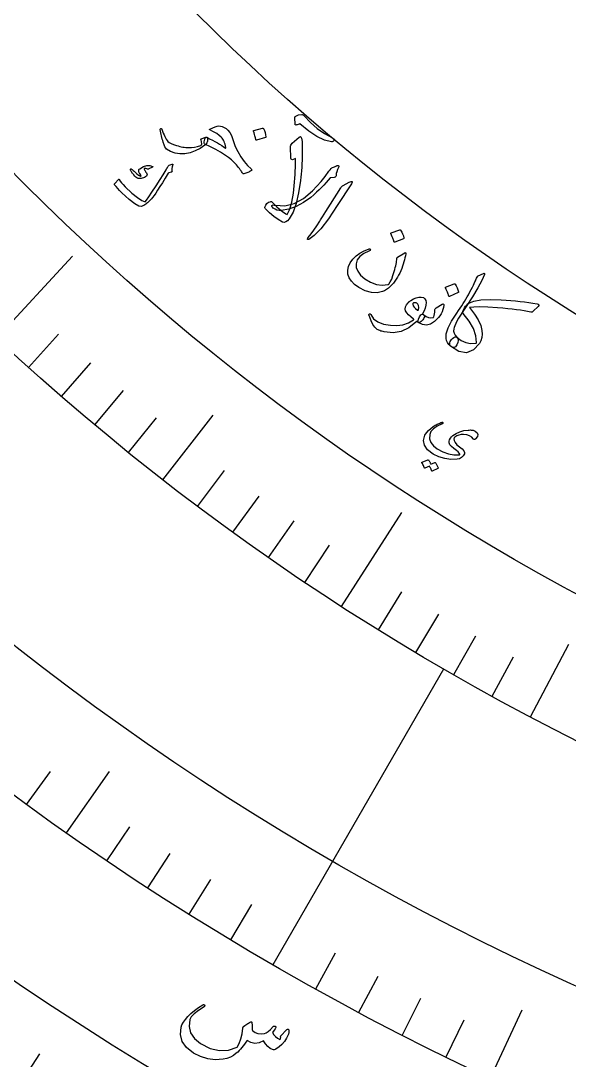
# Model space of a CAD drawing. Header units: millimetres. Extents: x -59 to 59, y -59 to 86.
# Drawn here: x -31.49 to -21.07, y -48.06 to -28.3 of the extents above; entities that cross this region are included whole.
import ezdxf

# ---------------------------------------------------------------- set-up
doc = ezdxf.new("R2010")
doc.units = ezdxf.units.MM
for name, color, linetype in [('CUT_OUTER', 1, 'Continuous'), ('ENGRAVE', 7, 'Continuous'), ('ENGRAVE_FINE', 8, 'Continuous'), ('TEXT', 5, 'Continuous')]:
    doc.layers.add(name, color=color, linetype=linetype)

msp = doc.modelspace()

# ---------------------------------------------------------------- linework, layer by layer
at = {"layer": 'CUT_OUTER'}
msp.add_arc((0, -0.0003), 58.9997, 179.811218, 0.16335, dxfattribs=at)
at = {"layer": 'ENGRAVE'}
for points in [[(-31.958, -34.3331), (-30.5109, -32.7784)], [(-28.794, -37.0268), (-27.8378, -35.7972)], [(-25.3997, -39.4326), (-24.2496, -37.647)], [(-21.802, -41.5301), (-21.078, -40.151)], [(-26.6975, -46.2414), (-23.4525, -40.6209)], [(-30.6261, -43.7386), (-29.8072, -42.569)], [(-22.5657, -48.3923), (-21.9623, -47.0983)]]:
    msp.add_lwpolyline(points, dxfattribs=at)
for radius in [57.82, 57.82, 56.2713, 53.395, 53.395, 51.1235, 46.905, 46.905, 44.427, 39.825, 39.825]:
    msp.add_circle((0, 0), radius, dxfattribs=at)
at = {"layer": 'ENGRAVE_FINE'}
for points in [[(-31.3449, -34.8938), (-30.7771, -34.2618)], [(-30.7217, -35.4437), (-30.1652, -34.8017)], [(-30.0887, -35.9826), (-29.5437, -35.3309)], [(-29.4461, -36.5104), (-28.9127, -35.8491)], [(-28.1328, -37.5317), (-27.6232, -36.8519)], [(-27.4625, -38.0249), (-26.9651, -37.3361)], [(-26.7834, -38.5062), (-26.2983, -37.8087)], [(-26.0958, -38.9755), (-25.6231, -38.2695)], [(-24.6956, -39.8774), (-24.2483, -39.1551)], [(-23.9835, -40.3097), (-23.5491, -39.5796)], [(-23.2637, -40.7293), (-22.8423, -39.9916)], [(-22.5365, -41.1362), (-22.1283, -40.3911)], [(-31.3848, -43.1975), (-30.927, -42.5674)], [(-29.8581, -44.2665), (-29.4226, -43.6208)], [(-29.081, -44.7808), (-28.6568, -44.1277)], [(-28.295, -45.2815), (-27.8823, -44.6211)], [(-27.5005, -45.7684), (-27.0993, -45.1009)], [(-25.8864, -46.7003), (-25.5088, -46.0192)], [(-25.0674, -47.145), (-24.7018, -46.4573)], [(-24.2408, -47.5753), (-23.8873, -46.8814)], [(-23.4068, -47.9911), (-23.0654, -47.2911)], [(-31.491, -48.4919), (-31.1295, -47.9353)]]:
    msp.add_lwpolyline(points, dxfattribs=at)
at = {"layer": 'TEXT'}
for points in [[(-25.5663, -30.5288), (-25.5531, -30.5378), (-25.5451, -30.5485), (-25.5424, -30.561), (-25.5449, -30.5754), (-25.5516, -30.5885), (-25.5614, -30.5974), (-25.5743, -30.6021), (-25.5903, -30.6026), (-25.7214, -30.5713), (-25.8647, -30.504), (-26.0199, -30.4005), (-26.1865, -30.2606), (-26.2049, -30.2685), (-26.2219, -30.2749), (-26.2377, -30.2797), (-26.2522, -30.2831), (-26.2631, -30.2842), (-26.271, -30.2826), (-26.276, -30.2783), (-26.2779, -30.2713), (-26.2838, -30.1391), (-26.2774, -30.1221), (-26.2538, -30.1069), (-26.2128, -30.0936), (-26.1545, -30.082), (-26.1422, -30.0829), (-26.1299, -30.0875), (-26.1178, -30.0961), (-26.1059, -30.1084), (-25.9889, -30.2356), (-25.8599, -30.3482), (-25.7189, -30.446), (-25.5663, -30.5288)], [(-27.9739, -30.5177), (-27.9638, -30.5166), (-27.9557, -30.5201), (-27.9498, -30.5281), (-27.9459, -30.5406), (-27.9435, -30.5575), (-27.9436, -30.5745), (-27.9462, -30.5916), (-27.9512, -30.6088), (-27.958, -30.6248), (-27.9671, -30.6396), (-27.9786, -30.6533), (-27.9924, -30.6659), (-28.0834, -30.7285), (-28.1771, -30.7767), (-28.2735, -30.8104), (-28.3728, -30.8296), (-28.4702, -30.8331), (-28.5609, -30.8198), (-28.645, -30.7896), (-28.7222, -30.7427), (-28.7374, -30.7259), (-28.7535, -30.6978), (-28.7703, -30.6582), (-28.7879, -30.6072), (-28.7966, -30.5793), (-28.8047, -30.5509), (-28.8123, -30.5219), (-28.8194, -30.4923), (-28.8261, -30.4624), (-28.8326, -30.4324), (-28.8389, -30.4021), (-28.845, -30.3717), (-28.8455, -30.3652), (-28.8437, -30.3599), (-28.8394, -30.3559), (-28.8328, -30.353), (-28.8258, -30.352), (-28.82, -30.3534), (-28.8156, -30.3575), (-28.8125, -30.364), (-28.799, -30.4028), (-28.7852, -30.4388), (-28.7712, -30.4717), (-28.757, -30.5017), (-28.7425, -30.529), (-28.7274, -30.5537), (-28.7118, -30.5757), (-28.6956, -30.5951), (-28.6704, -30.6152), (-28.6348, -30.635), (-28.5889, -30.6545), (-28.5326, -30.6736), (-28.5019, -30.6828), (-28.4718, -30.6908), (-28.4424, -30.6977), (-28.4137, -30.7035), (-28.3856, -30.708), (-28.358, -30.7111), (-28.3309, -30.7129), (-28.3043, -30.7134), (-28.2497, -30.711), (-28.1927, -30.7033), (-28.1334, -30.6903), (-28.0717, -30.672), (-28.0578, -30.6604), (-28.0527, -30.6386), (-28.0562, -30.6064), (-28.0682, -30.564), (-28.0696, -30.5583), (-28.069, -30.5538), (-28.0665, -30.5504), (-28.0619, -30.5482)], [(-27.1113, -31.1489), (-27.1277, -31.1596), (-27.1446, -31.1696), (-27.1618, -31.1789), (-27.1795, -31.1875), (-27.1976, -31.1953), (-27.2161, -31.202), (-27.235, -31.2077), (-27.2544, -31.2123), (-27.261, -31.213), (-27.2669, -31.2114), (-27.272, -31.2074), (-27.2765, -31.201), (-27.2853, -31.1865), (-27.2956, -31.1703), (-27.3075, -31.1524), (-27.3209, -31.1329), (-27.336, -31.1118), (-27.3529, -31.0895), (-27.3716, -31.0658), (-27.3922, -31.0408), (-27.4347, -30.9939), (-27.4866, -30.9466), (-27.5479, -30.8987), (-27.6187, -30.8502), (-27.6989, -30.8009), (-27.7886, -30.7505), (-27.8877, -30.699), (-27.9962, -30.6462), (-28.0046, -30.6397), (-28.0082, -30.6265), (-28.0069, -30.6065), (-28.0008, -30.5797), (-27.9929, -30.5543), (-27.9862, -30.5355), (-27.9808, -30.5233), (-27.9767, -30.5178), (-27.972, -30.516), (-27.9676, -30.5153), (-27.9635, -30.5156), (-27.9598, -30.5171), (-27.9041, -30.5459), (-27.8516, -30.5736), (-27.8023, -30.6001), (-27.7562, -30.6255), (-27.7136, -30.6499), (-27.6745, -30.6735), (-27.6389, -30.6964), (-27.6069, -30.7185), (-27.6, -30.7224), (-27.5954, -30.7222), (-27.5931, -30.7178), (-27.5933, -30.7093), (-27.6005, -30.6775), (-27.6089, -30.6478), (-27.6184, -30.6204), (-27.6289, -30.5951), (-27.6407, -30.5719), (-27.6538, -30.5507), (-27.6682, -30.5316), (-27.6839, -30.5144), (-27.7212, -30.482), (-27.7693, -30.4481), (-27.8283, -30.4127), (-27.898, -30.3757), (-27.9012, -30.3749), (-27.9034, -30.3735), (-27.9048, -30.3715), (-27.9054, -30.369), (-27.9051, -30.3663), (-27.9042, -30.364), (-27.9025, -30.362), (-27.9001, -30.3603), (-27.8462, -30.3351), (-27.7995, -30.317), (-27.7599, -30.3059), (-27.7274, -30.3017), (-27.6978, -30.3048), (-27.6655, -30.3136), (-27.6305, -30.3283), (-27.5927, -30.3488), (-27.5553, -30.3796), (-27.5215, -30.4249), (-27.491, -30.4849), (-27.464, -30.5595), (-27.4453, -30.6154), (-27.423, -30.672), (-27.3973, -30.7293), (-27.3681, -30.7872), (-27.3083, -30.8882), (-27.2461, -30.9772), (-27.1815, -31.0542), (-27.1148, -31.1193), (-27.1066, -31.1281), (-27.1033, -31.1359), (-27.1049, -31.1428), (-27.1113, -31.1489)], [(-26.8965, -30.3454), (-26.893, -30.3452), (-26.8894, -30.3463), (-26.8858, -30.3489), (-26.8821, -30.3529), (-26.8639, -30.39), (-26.8497, -30.4282), (-26.8393, -30.4676), (-26.8329, -30.5082), (-26.8333, -30.5132), (-26.8349, -30.5171), (-26.8378, -30.5199), (-26.842, -30.5215), (-27.012, -30.5741), (-27.017, -30.5745), (-27.0209, -30.5722), (-27.0237, -30.5672), (-27.0255, -30.5595), (-27.027, -30.5528), (-27.0296, -30.5425), (-27.0333, -30.5286), (-27.038, -30.5111), (-27.044, -30.4897), (-27.0514, -30.4644), (-27.0603, -30.4352), (-27.0705, -30.402), (-27.0715, -30.3971), (-27.071, -30.3936), (-27.069, -30.3914), (-27.0655, -30.3904)], [(-26.7188, -31.7452), (-26.6698, -31.7943), (-26.6245, -31.8377), (-26.5829, -31.8754), (-26.5451, -31.9075), (-26.5111, -31.934), (-26.4809, -31.9553), (-26.4545, -31.9712), (-26.4319, -31.9819), (-26.3827, -31.8829), (-26.343, -31.7481), (-26.3123, -31.5776), (-26.2903, -31.3717), (-26.2842, -31.2943), (-26.2792, -31.2229), (-26.2752, -31.1576), (-26.2723, -31.0983), (-26.2706, -31.0452), (-26.2703, -30.9983), (-26.2712, -30.9576), (-26.2735, -30.9231), (-26.3297, -30.9436), (-26.3433, -30.9402), (-26.353, -30.9329), (-26.3587, -30.9218), (-26.3605, -30.9068), (-26.3673, -30.7063), (-26.3653, -30.6848), (-26.3592, -30.6653), (-26.3488, -30.6476), (-26.3344, -30.6319), (-26.2003, -30.5178), (-26.1904, -30.5102), (-26.1818, -30.506), (-26.1746, -30.5053), (-26.1688, -30.508), (-26.1552, -30.5367), (-26.1466, -30.5974), (-26.1428, -30.6904), (-26.1438, -30.8157), (-26.1453, -30.886), (-26.1475, -30.9549), (-26.1505, -31.0222), (-26.1542, -31.0881), (-26.1585, -31.1526), (-26.1636, -31.2155), (-26.1695, -31.277), (-26.1761, -31.337), (-26.212, -31.5745), (-26.2592, -31.7753), (-26.3181, -31.9393), (-26.3893, -32.0662), (-26.4222, -32.104), (-26.4544, -32.1272), (-26.486, -32.1356), (-26.517, -32.1293), (-26.603, -32.0825), (-26.6858, -32.0244), (-26.7651, -31.9552), (-26.841, -31.8748), (-26.8477, -31.867), (-26.852, -31.8596), (-26.854, -31.8526), (-26.8536, -31.8459), (-26.8369, -31.8059), (-26.8144, -31.7751), (-26.786, -31.7534), (-26.7519, -31.7408), (-26.7399, -31.7387), (-26.7304, -31.7387), (-26.7233, -31.7409), (-26.7188, -31.7452)], [(-28.607, -31.0469), (-28.6113, -31.0624), (-28.6148, -31.0775), (-28.6176, -31.0924), (-28.6196, -31.1069), (-28.6208, -31.1211), (-28.6211, -31.1351), (-28.6206, -31.1489), (-28.6191, -31.1625), (-28.6197, -31.1689), (-28.6227, -31.1741), (-28.6282, -31.1782), (-28.6362, -31.1811), (-28.6807, -31.1946), (-28.6853, -31.1962), (-28.689, -31.1978), (-28.6917, -31.1994), (-28.6936, -31.2008), (-28.7508, -31.295), (-28.8029, -31.3797), (-28.85, -31.4548), (-28.8921, -31.5204), (-28.9292, -31.5764), (-28.9614, -31.6225), (-28.9886, -31.6589), (-29.0108, -31.6854), (-29.0549, -31.7336), (-29.0697, -31.748), (-29.0854, -31.7619), (-29.1018, -31.7751), (-29.119, -31.7878), (-29.1371, -31.7997), (-29.1561, -31.8109), (-29.176, -31.8214), (-29.1969, -31.8312), (-29.2479, -31.8271), (-29.3278, -31.7827), (-29.4363, -31.6975), (-29.5732, -31.5714), (-29.6142, -31.5302), (-29.6511, -31.4909), (-29.6838, -31.4536), (-29.7124, -31.4183), (-29.7142, -31.4143), (-29.7146, -31.4104), (-29.7135, -31.4067), (-29.711, -31.4032), (-29.6979, -31.3875), (-29.6858, -31.3734), (-29.6748, -31.3607), (-29.6649, -31.3496), (-29.656, -31.3398), (-29.6479, -31.3313), (-29.6406, -31.3241), (-29.6342, -31.3181), (-29.6304, -31.315), (-29.6272, -31.3142), (-29.6247, -31.3158), (-29.6228, -31.3197), (-29.6066, -31.348), (-29.5821, -31.3806), (-29.5492, -31.4176), (-29.5081, -31.4589), (-29.3808, -31.5777), (-29.2753, -31.6643), (-29.192, -31.7188), (-29.131, -31.7415), (-29.1036, -31.7116), (-29.0599, -31.6518), (-28.9997, -31.562), (-28.9229, -31.4424), (-28.8468, -31.322), (-28.7894, -31.2307), (-28.7509, -31.1685), (-28.7313, -31.1353), (-28.7262, -31.126), (-28.7214, -31.1173), (-28.7169, -31.1091), (-28.7128, -31.1016), (-28.709, -31.0948), (-28.7057, -31.0887), (-28.7028, -31.0833), (-28.7004, -31.0786), (-28.6946, -31.0689), (-28.6876, -31.0609), (-28.6796, -31.0546), (-28.6705, -31.05), (-28.6179, -31.0297), (-28.614, -31.0286), (-28.6109, -31.0284), (-28.6084, -31.0292), (-28.6066, -31.031), (-28.6055, -31.0344), (-28.6052, -31.0382), (-28.6057, -31.0423), (-28.607, -31.0469)], [(-28.9888, -31.0708), (-28.9873, -31.0727), (-28.9864, -31.0749), (-28.9862, -31.0774), (-28.9867, -31.0801), (-28.9877, -31.0819), (-28.9892, -31.0837), (-28.9909, -31.0854), (-28.9931, -31.0869), (-29.0615, -31.1196), (-29.0688, -31.1226), (-29.0752, -31.1242), (-29.0805, -31.1244), (-29.0848, -31.1234), (-29.1001, -31.1155), (-29.1147, -31.1104), (-29.1285, -31.1081), (-29.1415, -31.1086), (-29.1461, -31.1109), (-29.1478, -31.1164), (-29.1467, -31.125), (-29.1426, -31.1368), (-29.1389, -31.1438), (-29.135, -31.1507), (-29.1308, -31.1578), (-29.1263, -31.1648), (-29.1214, -31.172), (-29.1161, -31.1794), (-29.1104, -31.1869), (-29.1043, -31.1945), (-29.0893, -31.2277), (-29.1011, -31.2561), (-29.1398, -31.2799), (-29.2053, -31.2989), (-29.2277, -31.3018), (-29.2472, -31.3021), (-29.264, -31.2998), (-29.2778, -31.2949), (-29.2907, -31.2871), (-29.3064, -31.274), (-29.3251, -31.2558), (-29.3465, -31.2323), (-29.3572, -31.2201), (-29.367, -31.2081), (-29.3758, -31.1962), (-29.3836, -31.1846), (-29.3907, -31.1734), (-29.3971, -31.1627), (-29.403, -31.1526), (-29.4083, -31.1431), (-29.4104, -31.1361), (-29.411, -31.13), (-29.4098, -31.1248), (-29.407, -31.1204), (-29.4028, -31.1172), (-29.3984, -31.1162), (-29.3938, -31.1174), (-29.3891, -31.1208), (-29.3748, -31.1326), (-29.3588, -31.1462), (-29.3411, -31.1616), (-29.3217, -31.1788), (-29.2855, -31.2109), (-29.2559, -31.2347), (-29.2331, -31.25), (-29.2169, -31.257), (-29.2143, -31.2573), (-29.212, -31.2566), (-29.2101, -31.2548), (-29.2086, -31.252), (-29.2082, -31.2498), (-29.2085, -31.2471), (-29.2098, -31.2438), (-29.2118, -31.2399), (-29.2335, -31.2068), (-29.242, -31.1925), (-29.2479, -31.1787), (-29.2513, -31.1655), (-29.252, -31.153), (-29.2506, -31.1403), (-29.2467, -31.1295), (-29.2404, -31.1207), (-29.2315, -31.1138), (-29.1624, -31.0754), (-29.0989, -31.0554), (-29.0411, -31.0539), (-28.9888, -31.0708)], [(-26.5445, -31.9067), (-26.5856, -31.9068), (-26.6242, -31.8994), (-26.6603, -31.8847), (-26.6939, -31.8627), (-26.7107, -31.847), (-26.7208, -31.8336), (-26.7243, -31.8225), (-26.7212, -31.8137), (-26.7116, -31.807), (-26.6971, -31.8039), (-26.6777, -31.8042), (-26.6533, -31.808), (-26.4724, -31.8177), (-26.295, -31.7755), (-26.1212, -31.6817), (-25.9509, -31.5367), (-25.8658, -31.4478), (-25.7848, -31.3557), (-25.708, -31.2606), (-25.6353, -31.1624), (-25.6143, -31.1339), (-25.5961, -31.1124), (-25.5809, -31.0979), (-25.5686, -31.0905), (-25.5493, -31.083), (-25.5323, -31.0763), (-25.5175, -31.0703), (-25.5049, -31.0652), (-25.4944, -31.0608), (-25.486, -31.0574), (-25.4795, -31.055), (-25.4751, -31.0534), (-25.4681, -31.0526), (-25.4622, -31.053), (-25.4574, -31.0549), (-25.4537, -31.058), (-25.4505, -31.0637), (-25.4489, -31.0691), (-25.4489, -31.0741), (-25.4506, -31.0787), (-25.4727, -31.1289), (-25.4884, -31.1711), (-25.4975, -31.2054), (-25.5001, -31.2318), (-25.5015, -31.251), (-25.508, -31.2654), (-25.5197, -31.2748), (-25.5365, -31.2795), (-25.6157, -31.2896), (-25.6511, -31.3343), (-25.6894, -31.3794), (-25.7308, -31.4247), (-25.7751, -31.4703), (-25.8223, -31.5165), (-25.8726, -31.5632), (-25.9258, -31.6106), (-25.9819, -31.6587), (-26.1183, -31.7589), (-26.2575, -31.8337), (-26.3996, -31.883), (-26.5445, -31.9067)], [(-25.2528, -31.3732), (-25.2151, -31.356), (-25.1953, -31.3553), (-25.1933, -31.371), (-25.2092, -31.403), (-25.4803, -31.8133), (-25.6469, -32.0648), (-25.792, -32.2561), (-25.9161, -32.3869), (-26.0191, -32.457), (-26.0304, -32.4604), (-26.0383, -32.4608), (-26.0428, -32.4582), (-26.0439, -32.4525), (-26.043, -32.4457), (-26.0402, -32.4382), (-26.0355, -32.4299), (-26.0289, -32.421), (-25.9747, -32.3535), (-25.9204, -32.2794), (-25.8659, -32.1987), (-25.8112, -32.1114), (-25.7965, -32.089), (-25.7573, -32.0278), (-25.6938, -31.9279), (-25.6056, -31.7895), (-25.4123, -31.4807), (-25.401, -31.4651), (-25.3891, -31.4519), (-25.3766, -31.4411), (-25.3635, -31.4327)], [(-24.2885, -32.2757), (-24.2851, -32.2751), (-24.2814, -32.276), (-24.2776, -32.2782), (-24.2736, -32.2819), (-24.2526, -32.3173), (-24.2355, -32.3542), (-24.2221, -32.3926), (-24.2126, -32.4324), (-24.2125, -32.4375), (-24.2138, -32.4415), (-24.2165, -32.4445), (-24.2206, -32.4464), (-24.3856, -32.5127), (-24.3905, -32.5135), (-24.3946, -32.5116), (-24.3978, -32.5068), (-24.4001, -32.4993), (-24.4021, -32.4927), (-24.4055, -32.4827), (-24.4103, -32.4691), (-24.4163, -32.4521), (-24.424, -32.4313), (-24.4333, -32.4068), (-24.4444, -32.3784), (-24.4572, -32.3462), (-24.4585, -32.3414), (-24.4583, -32.3378), (-24.4565, -32.3355), (-24.4531, -32.3342)], [(-24.1763, -32.7332), (-24.183, -32.7701), (-24.191, -32.808), (-24.2003, -32.8468), (-24.2108, -32.8865), (-24.2229, -32.9272), (-24.237, -32.969), (-24.2531, -33.0117), (-24.2711, -33.0555), (-24.2903, -33.0982), (-24.311, -33.1393), (-24.3333, -33.1788), (-24.3572, -33.2167), (-24.3827, -33.253), (-24.41, -33.2879), (-24.4391, -33.3213), (-24.4699, -33.3534), (-24.5051, -33.3848), (-24.5411, -33.4114), (-24.5779, -33.433), (-24.6154, -33.4497), (-24.7195, -33.474), (-24.83, -33.4695), (-24.9466, -33.4361), (-25.0693, -33.3738), (-25.1491, -33.3166), (-25.2099, -33.2545), (-25.2516, -33.1875), (-25.2744, -33.1157), (-25.2773, -33.0434), (-25.263, -32.9722), (-25.2314, -32.9023), (-25.1827, -32.8336), (-25.1194, -32.7698), (-25.0481, -32.7164), (-24.969, -32.6735), (-24.882, -32.6409), (-24.8703, -32.6385), (-24.8612, -32.6391), (-24.8548, -32.6428), (-24.851, -32.6494), (-24.8495, -32.6584), (-24.8533, -32.6665), (-24.8624, -32.6737), (-24.8768, -32.68), (-24.976, -32.7289), (-25.0497, -32.785), (-25.0976, -32.8486), (-25.1196, -32.9196), (-25.1163, -32.9924), (-25.0878, -33.0643), (-25.034, -33.1351), (-24.9549, -33.2047), (-24.8459, -33.2709), (-24.7355, -33.3119), (-24.6239, -33.3276), (-24.5111, -33.3181), (-24.5081, -33.317), (-24.5048, -33.3146), (-24.5012, -33.311), (-24.4972, -33.306), (-24.4699, -33.2639), (-24.4439, -33.2107), (-24.4191, -33.1462), (-24.3957, -33.0705), (-24.3852, -33.0315), (-24.3757, -32.9949), (-24.3675, -32.9607), (-24.3603, -32.9289), (-24.3545, -32.8996), (-24.3502, -32.8727), (-24.3474, -32.8483), (-24.346, -32.8264), (-24.3449, -32.8152), (-24.3422, -32.8062), (-24.3379, -32.7992), (-24.3322, -32.7944), (-24.1965, -32.7108), (-24.1869, -32.7072), (-24.1804, -32.7097), (-24.1768, -32.7184), (-24.1763, -32.7332)], [(-23.2063, -34.3145), (-23.187, -34.3423), (-23.1808, -34.3764), (-23.1875, -34.4167), (-23.2073, -34.4633), (-23.2309, -34.4973), (-23.2582, -34.5128), (-23.2892, -34.5098), (-23.3238, -34.4884), (-23.3565, -34.4559), (-23.3817, -34.4201), (-23.3994, -34.3809), (-23.4096, -34.3383), (-23.4068, -34.2506), (-23.3715, -34.1411), (-23.3039, -34.0098), (-23.204, -33.8567), (-23.1722, -33.8114), (-23.1416, -33.7666), (-23.1123, -33.7222), (-23.0842, -33.6784), (-23.0574, -33.6352), (-23.032, -33.5927), (-23.008, -33.551), (-22.9854, -33.5099), (-22.9574, -33.4573), (-22.9323, -33.4094), (-22.9099, -33.3663), (-22.8903, -33.328), (-22.8736, -33.2945), (-22.8601, -33.2663), (-22.8496, -33.2432), (-22.8422, -33.2252), (-22.83, -33.1951), (-22.8184, -33.1725), (-22.8075, -33.1572), (-22.7972, -33.1494), (-22.6986, -33.1056), (-22.6866, -33.1024), (-22.6794, -33.1043), (-22.6773, -33.1112), (-22.68, -33.1232), (-22.7286, -33.2366), (-22.8052, -33.3796), (-22.9098, -33.5521), (-23.0425, -33.7542), (-23.0916, -33.8289), (-23.1346, -33.8966), (-23.1716, -33.9575), (-23.2025, -34.0115), (-23.2272, -34.0585), (-23.2457, -34.0984), (-23.258, -34.1312), (-23.2641, -34.157), (-23.2656, -34.1996), (-23.2564, -34.2401), (-23.2367, -34.2784), (-23.2063, -34.3145)], [(-23.2552, -33.3013), (-23.2518, -33.3007), (-23.2481, -33.3014), (-23.2442, -33.3035), (-23.24, -33.307), (-23.2176, -33.3418), (-23.199, -33.3782), (-23.1841, -33.4162), (-23.1731, -33.4558), (-23.1728, -33.4608), (-23.174, -33.4649), (-23.1765, -33.468), (-23.1805, -33.4701), (-23.3435, -33.5418), (-23.3484, -33.5428), (-23.3525, -33.541), (-23.3559, -33.5364), (-23.3586, -33.5289), (-23.3609, -33.5224), (-23.3646, -33.5125), (-23.3699, -33.4991), (-23.3767, -33.4822), (-23.3851, -33.4616), (-23.3954, -33.4374), (-23.4076, -33.4093), (-23.4217, -33.3775), (-23.4232, -33.3728), (-23.4231, -33.3692), (-23.4214, -33.3667), (-23.418, -33.3654)], [(-23.9846, -34.0322), (-24.1181, -34.1392), (-24.2628, -34.2056), (-24.4187, -34.231), (-24.5856, -34.2152), (-24.6071, -34.2103), (-24.6278, -34.2048), (-24.6479, -34.1988), (-24.6672, -34.1921), (-24.6856, -34.1849), (-24.7029, -34.1771), (-24.7192, -34.1686), (-24.7344, -34.1596), (-24.7664, -34.1288), (-24.8003, -34.0765), (-24.8361, -34.0027), (-24.8737, -33.9072), (-24.8765, -33.8954), (-24.8764, -33.886), (-24.8734, -33.8791), (-24.8674, -33.8746), (-24.8603, -33.873), (-24.8537, -33.8748), (-24.8476, -33.8799), (-24.8421, -33.8883), (-24.7863, -33.9645), (-24.7046, -34.0238), (-24.5971, -34.0661), (-24.4638, -34.091), (-24.3436, -34.0949), (-24.2307, -34.0789), (-24.1252, -34.043), (-24.0271, -33.9875), (-24.0253, -33.9843), (-24.0246, -33.9813), (-24.0249, -33.9785), (-24.0263, -33.9758), (-24.0806, -33.9324), (-24.1242, -33.8917), (-24.1569, -33.8536), (-24.1789, -33.8183), (-24.1886, -33.7809), (-24.1838, -33.7422), (-24.1645, -33.7023), (-24.1306, -33.6611), (-24.1256, -33.656), (-24.1203, -33.651), (-24.1147, -33.646), (-24.1089, -33.641), (-24.1026, -33.636), (-24.096, -33.6309), (-24.089, -33.6256), (-24.0815, -33.6201), (-24.0291, -33.5874), (-23.9784, -33.5654), (-23.9293, -33.5543), (-23.8819, -33.5539), (-23.841, -33.5642), (-23.8118, -33.5853), (-23.7941, -33.6171), (-23.788, -33.6597), (-23.792, -33.7101), (-23.805, -33.7626), (-23.8272, -33.8173), (-23.8584, -33.8741), (-23.8552, -33.8763), (-23.8519, -33.8784), (-23.8487, -33.8803), (-23.8456, -33.882), (-23.8424, -33.8837), (-23.8392, -33.8855), (-23.8359, -33.8876), (-23.8327, -33.8898), (-23.8232, -33.8999), (-23.8196, -33.9131), (-23.8217, -33.9291), (-23.8295, -33.9482), (-23.8407, -33.9674), (-23.8538, -33.9855), (-23.869, -34.0024), (-23.8861, -34.0183), (-23.9029, -34.0311), (-23.9171, -34.0387), (-23.9285, -34.0412), (-23.9373, -34.0386), (-23.9686, -34.0165), (-23.9709, -34.0193), (-23.9743, -34.0229), (-23.9789, -34.0271), (-23.9846, -34.0322)], [(-23.9343, -33.7936), (-23.9303, -33.7516), (-23.9342, -33.7172), (-23.9458, -33.6903), (-23.9653, -33.6711), (-23.9809, -33.6652), (-23.9966, -33.6623), (-24.0122, -33.6625), (-24.0279, -33.6658), (-24.0344, -33.6688), (-24.0387, -33.674), (-24.0409, -33.6813), (-24.0409, -33.6909), (-24.0346, -33.7176), (-24.0173, -33.7451), (-23.9892, -33.7732), (-23.9501, -33.802), (-23.9454, -33.8041), (-23.9412, -33.8034), (-23.9375, -33.7999), (-23.9343, -33.7936)], [(-23.5983, -33.7613), (-23.4816, -33.6916), (-23.4671, -33.6851), (-23.4572, -33.6861), (-23.4518, -33.6945), (-23.4511, -33.7104), (-23.458, -33.7517), (-23.469, -33.792), (-23.4842, -33.8314), (-23.5036, -33.8698), (-23.5274, -33.9075), (-23.556, -33.9445), (-23.5892, -33.9807), (-23.6272, -34.0163), (-23.7035, -34.0677), (-23.7809, -34.0883), (-23.8594, -34.0783), (-23.9389, -34.0374), (-23.9436, -34.0263), (-23.9412, -34.0047), (-23.9316, -33.9725), (-23.9148, -33.9297), (-23.9037, -33.9084), (-23.8918, -33.8927), (-23.8794, -33.8827), (-23.8663, -33.8783), (-23.8586, -33.8786), (-23.8508, -33.8807), (-23.8431, -33.8846), (-23.8355, -33.8903), (-23.789, -33.9208), (-23.743, -33.9393), (-23.6975, -33.9458), (-23.6525, -33.9403), (-23.6499, -33.9392), (-23.6477, -33.9369), (-23.6459, -33.9335), (-23.6445, -33.9288), (-23.6349, -33.9012), (-23.628, -33.8709), (-23.6239, -33.8382), (-23.6225, -33.8029), (-23.6212, -33.7901), (-23.6167, -33.7789), (-23.6091, -33.7693), (-23.5983, -33.7613)], [(-22.9626, -33.753), (-22.8679, -33.8761), (-22.7973, -33.9895), (-22.7508, -34.0931), (-22.7287, -34.1872), (-22.7257, -34.2597), (-22.7324, -34.3251), (-22.7489, -34.3834), (-22.7754, -34.4344), (-22.8903, -34.5598), (-23.0205, -34.6106), (-23.1657, -34.5865), (-23.3255, -34.4872), (-23.3346, -34.4768), (-23.3396, -34.4632), (-23.3406, -34.4462), (-23.3376, -34.4259), (-23.3293, -34.3997), (-23.3183, -34.3769), (-23.3044, -34.3575), (-23.2876, -34.3415), (-23.2602, -34.3215), (-23.2378, -34.3101), (-23.2204, -34.3074), (-23.2079, -34.3134), (-23.1255, -34.3764), (-23.0374, -34.4167), (-22.9435, -34.4345), (-22.8442, -34.4296), (-22.8374, -34.4282), (-22.8327, -34.4258), (-22.83, -34.4224), (-22.8292, -34.4179), (-22.8441, -34.2881), (-22.8914, -34.1531), (-22.9712, -34.0127), (-23.0832, -33.8667), (-23.0926, -33.8481), (-23.0919, -33.8239), (-23.0811, -33.7942), (-23.0602, -33.759), (-23.0388, -33.7299), (-23.0175, -33.7053), (-22.9963, -33.6852), (-22.9751, -33.6695), (-22.8815, -33.6308), (-22.7478, -33.6077), (-22.5744, -33.5996), (-22.3612, -33.6061), (-22.2686, -33.6124), (-22.1783, -33.6197), (-22.09, -33.6279), (-22.004, -33.6371), (-21.92, -33.6472), (-21.8381, -33.6583), (-21.7584, -33.6705), (-21.6807, -33.6836), (-21.6583, -33.6915), (-21.6478, -33.7024), (-21.649, -33.7165), (-21.6621, -33.7336), (-21.7547, -33.8238), (-21.7651, -33.8323), (-21.7764, -33.8377), (-21.7885, -33.8399), (-21.8015, -33.8388), (-21.8602, -33.8268), (-21.9246, -33.8154), (-21.9947, -33.8045), (-22.0705, -33.7941), (-22.1519, -33.7843), (-22.239, -33.7753), (-22.3317, -33.767), (-22.4301, -33.7594), (-22.616, -33.7474), (-22.7667, -33.7421), (-22.8823, -33.7438), (-22.9626, -33.753)], [(-22.8939, -36.2511), (-22.9225, -36.216), (-22.9627, -36.1898), (-23.0145, -36.1726), (-23.0779, -36.1643), (-23.1229, -36.1662), (-23.1653, -36.1756), (-23.2053, -36.1925), (-23.2428, -36.2169), (-23.2488, -36.2228), (-23.2535, -36.2299), (-23.257, -36.2381), (-23.2593, -36.2475), (-23.2568, -36.2829), (-23.2385, -36.3202), (-23.2042, -36.3593), (-23.154, -36.4002), (-23.104, -36.4399), (-23.0716, -36.4749), (-23.0568, -36.5053), (-23.0596, -36.531), (-23.0845, -36.5728), (-23.1157, -36.6042), (-23.1534, -36.6254), (-23.1974, -36.6361), (-23.3182, -36.6396), (-23.435, -36.6243), (-23.5478, -36.59), (-23.6564, -36.5368), (-23.7614, -36.4579), (-23.8221, -36.3716), (-23.8386, -36.2784), (-23.8109, -36.1782), (-23.7826, -36.1318), (-23.7436, -36.0869), (-23.694, -36.0434), (-23.6338, -36.0013), (-23.6155, -35.9906), (-23.5973, -35.9806), (-23.5793, -35.9713), (-23.5615, -35.9627), (-23.5437, -35.9547), (-23.5258, -35.9474), (-23.5079, -35.9407), (-23.4899, -35.9347), (-23.4812, -35.933), (-23.4751, -35.934), (-23.4716, -35.9377), (-23.4706, -35.9441), (-23.4719, -35.9504), (-23.4746, -35.9558), (-23.479, -35.9601), (-23.4848, -35.9635), (-23.579, -36.0074), (-23.6498, -36.0561), (-23.6972, -36.1098), (-23.7212, -36.1686), (-23.7242, -36.2451), (-23.7011, -36.3155), (-23.6518, -36.3798), (-23.5763, -36.4379), (-23.4689, -36.4958), (-23.3633, -36.5341), (-23.2598, -36.5528), (-23.1584, -36.552), (-23.1516, -36.5508), (-23.1475, -36.5479), (-23.1461, -36.5433), (-23.1473, -36.537), (-23.1579, -36.52), (-23.1803, -36.4971), (-23.2146, -36.4682), (-23.2607, -36.4333), (-23.3063, -36.3956), (-23.3367, -36.3601), (-23.3519, -36.3268), (-23.3521, -36.2956), (-23.342, -36.2655), (-23.3264, -36.2372), (-23.3052, -36.2108), (-23.2785, -36.1861), (-23.216, -36.144), (-23.147, -36.1126), (-23.0714, -36.0919), (-22.9892, -36.0818), (-22.9682, -36.0804), (-22.9484, -36.0801), (-22.93, -36.081), (-22.913, -36.0829), (-22.8972, -36.0859), (-22.8828, -36.0898), (-22.8698, -36.0946), (-22.8582, -36.1003), (-22.8181, -36.1313), (-22.8037, -36.1666), (-22.8153, -36.2063), (-22.8526, -36.2504), (-22.866, -36.2601), (-22.8774, -36.2635), (-22.8867, -36.2605), (-22.8939, -36.2511)], [(-23.6235, -36.6976), (-23.6212, -36.6971), (-23.6187, -36.6975), (-23.6159, -36.6989), (-23.613, -36.7012), (-23.6045, -36.7125), (-23.5966, -36.724), (-23.5893, -36.7357), (-23.5826, -36.7476), (-23.5765, -36.7599), (-23.571, -36.7725), (-23.5661, -36.7855), (-23.5617, -36.799), (-23.5614, -36.8025), (-23.5622, -36.8054), (-23.564, -36.8079), (-23.567, -36.8099), (-23.6764, -36.86), (-23.6787, -36.8601), (-23.6809, -36.8587), (-23.6831, -36.8557), (-23.6853, -36.8511), (-23.6864, -36.8474), (-23.6887, -36.842), (-23.692, -36.8348), (-23.6964, -36.8258), (-23.7019, -36.8149), (-23.7085, -36.8019), (-23.7162, -36.787), (-23.725, -36.7701), (-23.811, -36.8081), (-23.8143, -36.8088), (-23.8172, -36.8077), (-23.8196, -36.8046), (-23.8216, -36.7996), (-23.8234, -36.7953), (-23.8263, -36.7887), (-23.8303, -36.7797), (-23.8354, -36.7685), (-23.8418, -36.7548), (-23.8496, -36.7386), (-23.8588, -36.7199), (-23.8694, -36.6987), (-23.8701, -36.6959), (-23.8698, -36.6937), (-23.8685, -36.6922), (-23.8662, -36.6913), (-23.7576, -36.6459), (-23.7553, -36.6454), (-23.7527, -36.6458), (-23.75, -36.6472), (-23.747, -36.6495), (-23.7395, -36.6587), (-23.7326, -36.6682), (-23.7262, -36.678), (-23.7205, -36.6881), (-23.7153, -36.6985), (-23.7106, -36.709), (-23.7064, -36.7197), (-23.7027, -36.7305)], [(-26.4416, -47.4789), (-26.4338, -47.4725), (-26.4264, -47.469), (-26.4194, -47.4684), (-26.4127, -47.4706), (-26.4055, -47.4758), (-26.4004, -47.4823), (-26.3976, -47.4899), (-26.3969, -47.4988), (-26.3994, -47.528), (-26.4079, -47.561), (-26.4225, -47.598), (-26.4432, -47.6389), (-26.4836, -47.7021), (-26.5304, -47.7576), (-26.5835, -47.8052), (-26.643, -47.8449), (-26.6602, -47.8529), (-26.6767, -47.8573), (-26.6924, -47.8581), (-26.7074, -47.8554), (-26.7546, -47.8328), (-26.7991, -47.7974), (-26.8409, -47.749), (-26.88, -47.6877), (-26.9634, -47.7255), (-27.0433, -47.7368), (-27.1196, -47.7216), (-27.1922, -47.6798), (-27.2168, -47.7175), (-27.2417, -47.7531), (-27.2667, -47.7866), (-27.292, -47.818), (-27.3175, -47.8475), (-27.3436, -47.8753), (-27.3701, -47.9015), (-27.397, -47.9261), (-27.4508, -47.9675), (-27.5101, -48.0002), (-27.5751, -48.024), (-27.6456, -48.0391), (-27.7958, -48.0478), (-27.9402, -48.0312), (-28.0785, -47.9894), (-28.2107, -47.9223), (-28.3429, -47.8184), (-28.4262, -47.7011), (-28.4609, -47.5707), (-28.4468, -47.4274), (-28.4299, -47.3829), (-28.4025, -47.3347), (-28.3648, -47.2827), (-28.3167, -47.2271), (-28.2585, -47.1694), (-28.1916, -47.1131), (-28.1161, -47.0583), (-28.0319, -47.005), (-28.0259, -47.002), (-28.0201, -47.0008), (-28.0144, -47.0014), (-28.0088, -47.0038), (-28.004, -47.0073), (-28.0003, -47.0114), (-27.9979, -47.0159), (-27.9967, -47.0209), (-27.9975, -47.0269), (-27.9997, -47.0322), (-28.0035, -47.0369), (-28.0087, -47.0411), (-28.1184, -47.1136), (-28.2, -47.1783), (-28.2535, -47.2353), (-28.2786, -47.2846), (-28.2946, -47.4171), (-28.2664, -47.537), (-28.194, -47.6442), (-28.0775, -47.7385), (-27.892, -47.832), (-27.7142, -47.8752), (-27.5445, -47.8682), (-27.3832, -47.8112), (-27.3411, -47.7368), (-27.3084, -47.6514), (-27.285, -47.5551), (-27.271, -47.448), (-27.2705, -47.4366), (-27.2684, -47.4274), (-27.2648, -47.4202), (-27.2596, -47.4152), (-27.2378, -47.4003), (-27.2172, -47.3864), (-27.1978, -47.3735), (-27.1796, -47.3616), (-27.1628, -47.3509), (-27.1474, -47.3417), (-27.1335, -47.3339), (-27.121, -47.3276), (-27.1147, -47.3255), (-27.1097, -47.3261), (-27.1059, -47.3294), (-27.1033, -47.3353), (-27.1025, -47.3392), (-27.1015, -47.3449), (-27.1004, -47.3526), (-27.0992, -47.3622), (-27.098, -47.3736), (-27.0972, -47.3867), (-27.0967, -47.4014), (-27.0966, -47.4177), (-27.0955, -47.4496), (-27.0931, -47.4737), (-27.0892, -47.4901), (-27.0839, -47.4986), (-27.0381, -47.53), (-26.9853, -47.5492), (-26.9255, -47.556), (-26.8588, -47.5504), (-26.829, -47.5384), (-26.7916, -47.5124), (-26.7466, -47.4723), (-26.694, -47.4181), (-26.689, -47.413), (-26.6831, -47.4096), (-26.6764, -47.4079), (-26.6688, -47.4079), (-26.6622, -47.4088), (-26.6566, -47.4111), (-26.652, -47.4146), (-26.6485, -47.4193), (-26.648, -47.4349), (-26.6576, -47.4582), (-26.6773, -47.4893), (-26.7072, -47.5281), (-26.6827, -47.5721), (-26.6512, -47.6096), (-26.6127, -47.6406), (-26.5672, -47.6651), (-26.5602, -47.6512), (-26.5557, -47.6392), (-26.5539, -47.629), (-26.5547, -47.6208), (-26.5562, -47.6127), (-26.5558, -47.6055), (-26.5537, -47.5994), (-26.5496, -47.5944)]]:
    msp.add_lwpolyline(points, close=True, dxfattribs=at)

doc.saveas('drawing.dxf')
